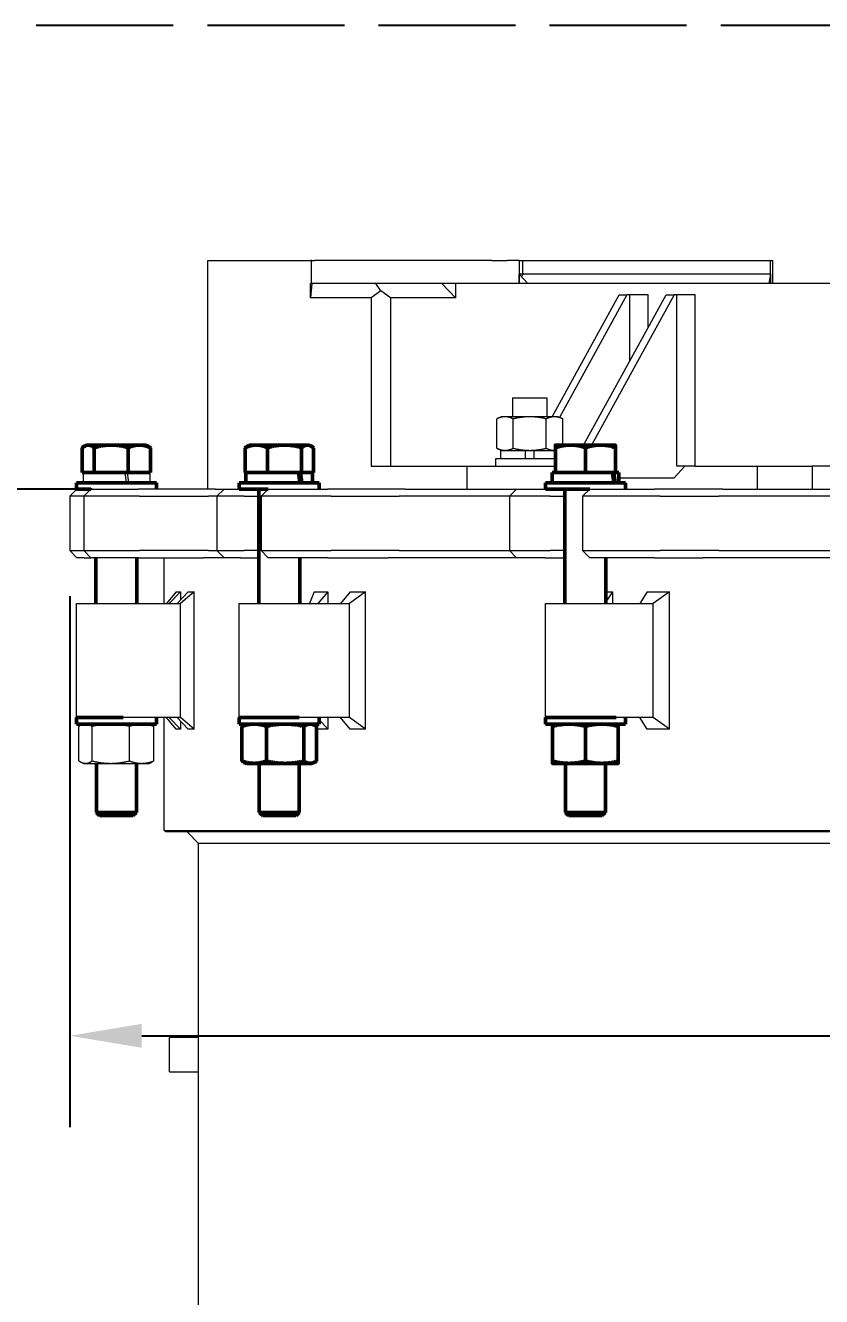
# Model space of a CAD drawing. Header units: inches. Extents: x 20 to 536, y 8 to 344.
# Drawn here: x 81.47 to 98.89, y 117.74 to 145.55 of the extents above; entities that cross this region are included whole.
import ezdxf

# ---------------------------------------------------------------- set-up
doc = ezdxf.new("R2010")
doc.units = ezdxf.units.IN
doc.header["$LTSCALE"] = 16
doc.header["$MEASUREMENT"] = 0
doc.linetypes.add('DASHED_SPACE', pattern=[0.2067, 0.1654, -0.0413])
for name, color, linetype, lineweight in [('Dimension (ANSI)', 7, 'Continuous', 25), ('Sketch Geometry (ANSI)', 7, 'Continuous', 25), ('Visible (ANSI)', 7, 'Continuous', 50)]:
    doc.layers.add(name, color=color, linetype=linetype, lineweight=lineweight)
doc.styles.add('MEMCOR Medium', font='arial.ttf')
doc.styles.add('Standard D-E', font='arial.ttf')
doc.dimstyles.new('Default (ANSI)', dxfattribs={"dimscale": 16, "dimtxt": 0.15, "dimasz": 0.098425, "dimexe": 0.125, "dimexo": 0.0625, "dimgap": 0.031496, "dimtad": 0, "dimtih": 1, "dimtoh": 1, "dimdec": 4, "dimrnd": 1e-08, "dimzin": 3, "dimdsep": 46, "dimlunit": 5, "dimtxsty": 'MEMCOR Medium', "dimcen": 0.09, "dimdle": 0.393701, "dimclrd": 256, "dimclre": 256, "dimclrt": 256, "dimadec": 0, "dimazin": 1, "dimtfac": 0.8, "dimtofl": 0, "dimtmove": 0, "dimatfit": 3, "dimfxl": 1, "dimfrac": 1, "dimtolj": 1, "dimtzin": 4, "dimlwd": -1, "dimlwe": -1, "dimarcsym": 0})
doc.dimstyles.new('in [mm] D-E NeptuneBenson', dxfattribs={"dimscale": 16, "dimtxt": 0.15, "dimasz": 0.098425, "dimexe": 0.125, "dimexo": 0.063, "dimgap": 0.031496, "dimtad": 0, "dimtih": 1, "dimtoh": 1, "dimdec": 4, "dimrnd": 1e-08, "dimzin": 3, "dimdsep": 46, "dimlunit": 5, "dimtxsty": 'Standard D-E', "dimcen": 0.09, "dimdle": 0.393701, "dimclrd": 256, "dimclre": 256, "dimclrt": 256, "dimadec": 1, "dimazin": 1, "dimtfac": 1, "dimtofl": 0, "dimtmove": 0, "dimatfit": 3, "dimfxl": 1, "dimfrac": 1, "dimtolj": 1, "dimtzin": 4, "dimlwd": -1, "dimlwe": -1, "dimarcsym": 0})

# ---------------------------------------------------------------- blocks, each defined once
blk = doc.blocks.new('*D22')
at = {"layer": 'Defpoints', "color": 0, "transparency": 16777216}
for p in [(82.444, 134.062), (143.581, 134.062), (143.581, 123.447)]:
    blk.add_point(p, dxfattribs=at)
at = {"layer": 'Dimension (ANSI)', "transparency": 16777216}
for p, q in [((82.444, 133.062), (82.444, 121.447)), ((143.581, 133.062), (143.581, 121.447)), ((84.019, 123.447), (142.006, 123.447)), ((143.581, 123.447), (147.003, 123.447))]:
    blk.add_line(p, q, dxfattribs=at)
for points in [[(84.019, 123.71), (84.019, 123.185), (82.444, 123.447)], [(142.006, 123.71), (142.006, 123.185), (143.581, 123.447)]]:
    blk.add_solid(points, dxfattribs=at)
at = {"layer": 'Dimension (ANSI)', "transparency": 16777216, "char_height": 2.4, "attachment_point": 5, "style": 'MEMCOR Medium'}
for s, insert in [('\\A1; 61{\\H0.8x;\\S1#8;} in', (156.602, 125.916)), ('\\A1;[1552.9 mm]', (156.602, 121.405))]:
    blk.add_mtext(s, dxfattribs=dict(at, insert=insert))
blk = doc.blocks.new('*D23')
at = {"layer": 'Defpoints', "color": 0, "transparency": 16777216}
for p in [(52.623, 135.407), (83.938, 135.407), (87.509, 47.22)]:
    blk.add_point(p, dxfattribs=at)
at = {"layer": 'Dimension (ANSI)', "transparency": 16777216}
for p, q in [((82.93, 135.407), (50.623, 135.407)), ((52.623, 133.833), (52.623, 111.219)), ((52.623, 48.795), (52.623, 101.183)), ((86.501, 47.22), (50.623, 47.22))]:
    blk.add_line(p, q, dxfattribs=at)
for points in [[(52.36, 133.833), (52.885, 133.833), (52.623, 135.407)], [(52.36, 48.795), (52.885, 48.795), (52.623, 47.22)]]:
    blk.add_solid(points, dxfattribs=at)
at = {"layer": 'Dimension (ANSI)', "transparency": 16777216, "char_height": 2.4, "attachment_point": 5, "style": 'Standard D-E'}
for s, insert in [('\\A1; 88{\\H1x;\\S3#16;} in', (52.623, 109.177)), ('\\A1;[2240.0 mm]', (52.623, 104.159))]:
    blk.add_mtext(s, dxfattribs=dict(at, insert=insert))
blk = doc.blocks.new('*D28')
at = {"layer": 'Defpoints', "color": 0, "transparency": 16777216}
for p in [(34.861, 145.551), (112.638, 145.551), (87.802, 47.22)]:
    blk.add_point(p, dxfattribs=at)
at = {"layer": 'Dimension (ANSI)', "transparency": 16777216}
for p, q in [((34.861, 143.977), (34.861, 101.252)), ((34.861, 48.795), (34.861, 91.26)), ((86.794, 47.22), (32.861, 47.22))]:
    blk.add_line(p, q, dxfattribs=at)
for points in [[(34.598, 143.977), (35.123, 143.977), (34.861, 145.551)], [(34.598, 48.795), (35.123, 48.795), (34.861, 47.22)]]:
    blk.add_solid(points, dxfattribs=at)
at = {"layer": 'Dimension (ANSI)', "transparency": 16777216, "char_height": 2.4, "attachment_point": 5, "style": 'Standard D-E'}
for s, insert in [('\\A1; 98{\\H1x;\\S5#16;} in', (34.861, 99.21)), ('\\A1;[2491.0 mm]', (34.861, 94.214))]:
    blk.add_mtext(s, dxfattribs=dict(at, insert=insert))

msp = doc.modelspace()

# ---------------------------------------------------------------- linework, layer by layer
at = {"layer": 'Sketch Geometry (ANSI)', "linetype": 'DASHED_SPACE', "ltscale": 1.132117}
msp.add_line((148.3565, 145.55149), (24.8, 145.55149), dxfattribs=at)
at = {"layer": 'Visible (ANSI)', "linetype": 'Continuous', "lineweight": 18}
for p, q in [((85.46332, 140.40734), (85.46634, 140.40734)), ((85.46332, 135.40734), (85.46332, 140.40734)), ((85.46634, 140.40734), (85.86545, 140.40734)), ((85.86545, 140.40734), (86.69014, 140.40734)), ((86.69014, 140.40734), (87.72264, 140.40734)), ((87.74243, 140.40734), (87.72264, 140.40734)), ((87.72264, 140.40734), (87.72264, 139.90734)), ((87.74243, 140.40734), (87.80605, 140.40734)), ((91.67442, 140.40734), (87.80605, 140.40734)), ((91.67442, 140.40734), (92.01361, 140.40734)), ((92.27845, 140.40734), (92.01361, 140.40734)), ((92.27845, 140.40734), (92.35751, 140.40734)), ((92.27845, 140.40734), (92.27845, 139.90734)), ((92.35751, 140.40734), (97.7758, 140.40734)), ((92.35751, 140.10734), (92.35751, 140.40734)), ((97.7758, 140.40734), (97.82423, 140.40734)), ((97.7758, 139.90734), (97.7758, 140.40734)), ((97.82869, 140.40734), (97.82423, 140.40734)), ((97.82869, 139.90734), (97.82869, 140.40734)), ((87.73743, 139.90734), (87.70959, 139.59484)), ((87.70959, 139.90734), (87.73743, 139.90734)), ((87.70959, 139.59484), (87.70959, 139.90734)), ((87.74243, 139.90734), (87.73743, 139.90734)), ((87.80605, 139.90734), (87.74243, 139.90734)), ((91.20976, 139.90734), (87.80605, 139.90734)), ((89.24997, 139.74577), (89.14087, 139.90734)), ((90.58562, 139.90734), (90.87906, 139.59484)), ((90.87906, 139.90734), (90.87906, 139.59484)), ((99.32259, 139.90734), (91.20976, 139.90734)), ((92.35751, 140.10734), (92.27845, 140.10734)), ((92.27845, 140.10734), (92.46626, 139.90734)), ((92.27845, 139.90734), (92.27845, 140.10734)), ((92.35751, 140.10734), (92.32999, 140.05246)), ((97.7758, 140.10734), (92.35751, 140.10734)), ((97.7758, 140.10734), (97.74145, 139.90734)), ((97.7758, 140.10734), (97.7758, 139.90734)), ((89.24997, 139.74577), (89.04061, 139.59484)), ((89.45932, 139.59484), (89.24997, 139.74577)), ((92.99422, 136.98934), (94.46143, 139.65734)), ((94.63335, 139.65734), (93.15908, 136.9765)), ((93.68569, 136.37097), (95.49295, 139.65734)), ((95.66487, 139.65734), (93.85761, 136.37097)), ((94.46143, 139.65734), (94.63335, 139.65734)), ((94.69673, 139.65734), (94.63335, 139.65734)), ((95.09763, 139.65734), (94.69673, 139.65734)), ((94.69673, 138.20948), (94.69673, 139.65734)), ((95.09763, 138.93848), (95.09763, 139.65734)), ((95.49295, 139.65734), (95.66487, 139.65734)), ((95.72826, 139.65734), (95.66487, 139.65734)), ((96.12915, 139.65734), (95.72826, 139.65734)), ((95.72826, 135.90734), (95.72826, 139.65734)), ((96.12915, 135.90734), (96.12915, 139.65734)), ((89.04061, 139.59484), (87.70959, 139.59484)), ((89.04061, 139.59484), (89.04061, 135.90734)), ((90.87906, 139.59484), (89.45932, 139.59484)), ((89.45932, 139.59484), (89.45932, 135.90734)), ((92.13154, 137.40734), (92.88154, 137.40734)), ((92.13154, 137.40734), (92.13154, 136.98934)), ((92.88154, 137.40734), (92.88154, 136.98934)), ((91.88154, 136.98934), (91.78485, 136.94426)), ((91.78485, 136.30043), (91.78485, 136.94426)), ((91.96527, 136.98934), (91.88154, 136.98934)), ((92.50654, 136.98934), (91.96527, 136.98934)), ((92.14569, 136.30043), (92.14569, 136.94426)), ((93.0478, 136.98934), (92.50654, 136.98934)), ((92.86738, 136.30043), (92.86738, 136.94426)), ((93.13154, 136.98934), (93.0478, 136.98934)), ((93.13154, 136.98934), (93.22823, 136.94426)), ((93.22823, 136.37097), (93.22823, 136.94426)), ((91.88154, 136.25534), (91.78485, 136.30043)), ((93.06811, 136.06734), (91.75654, 136.06734)), ((91.75654, 136.06734), (91.75654, 135.90734)), ((91.87404, 136.25534), (92.41254, 136.25534)), ((91.87404, 136.06734), (91.87404, 136.25534)), ((92.41254, 136.06734), (92.41254, 136.25534)), ((92.41254, 136.25534), (92.50654, 136.25534)), ((92.50654, 136.25534), (92.60054, 136.25534)), ((92.60054, 136.06734), (92.60054, 136.25534)), ((92.60054, 136.25534), (93.06811, 136.25534)), ((82.73257, 135.76697), (83.64991, 135.76697)), ((82.73257, 135.76697), (82.73257, 135.54797)), ((83.67704, 135.76697), (83.70232, 135.76697)), ((83.70232, 135.76697), (84.19157, 135.76697)), ((84.19157, 135.76697), (84.19157, 135.54797)), ((89.04061, 135.90734), (89.45932, 135.90734)), ((89.45932, 135.90734), (91.14074, 135.90734)), ((91.14074, 135.90734), (91.17123, 135.90734)), ((91.14074, 135.40734), (91.14074, 135.90734)), ((91.17123, 135.90734), (91.68699, 135.90734)), ((91.68699, 135.90734), (92.32843, 135.90734)), ((92.32843, 135.90734), (93.06811, 135.90734)), ((95.66487, 135.65734), (95.89963, 135.90734)), ((96.12915, 135.90734), (95.72826, 135.90734)), ((96.12915, 135.90734), (98.68709, 135.90734)), ((97.49308, 135.40734), (97.49308, 135.90734)), ((100.57822, 135.90734), (98.68709, 135.90734)), ((98.68709, 135.90734), (98.68709, 135.40734)), ((94.45434, 135.65734), (95.66487, 135.65734)), ((82.5991, 135.40734), (82.4441, 135.25234)), ((82.45403, 135.25234), (82.4441, 135.25234)), ((82.4441, 135.25234), (82.4441, 134.06234)), ((82.49427, 135.25234), (82.45403, 135.25234)), ((82.75193, 135.25234), (82.49427, 135.25234)), ((82.90693, 135.40734), (82.75193, 135.25234)), ((82.75687, 135.25234), (82.75193, 135.25234)), ((82.75193, 135.25234), (82.75193, 134.06234)), ((82.81295, 135.25234), (82.75687, 135.25234)), ((83.96504, 135.25234), (82.81295, 135.25234)), ((82.90693, 135.40734), (82.90881, 135.40734)), ((82.90881, 135.40734), (82.96461, 135.40734)), ((82.96461, 135.40734), (83.93813, 135.40734)), ((84.87981, 135.40734), (83.93813, 135.40734)), ((83.96504, 135.25234), (84.90673, 135.25234)), ((85.62639, 135.40734), (84.87981, 135.40734)), ((84.90673, 135.25234), (85.47664, 135.25234)), ((85.66319, 135.25234), (85.47664, 135.25234)), ((85.62639, 135.40734), (85.81819, 135.40734)), ((85.81819, 135.40734), (85.66319, 135.25234)), ((85.78091, 135.25234), (85.66319, 135.25234)), ((85.66319, 135.25234), (85.66319, 134.06234)), ((85.91262, 135.25234), (85.78091, 135.25234)), ((85.81819, 135.40734), (85.91766, 135.40734)), ((86.25713, 135.25234), (85.91262, 135.25234)), ((85.91766, 135.40734), (86.04872, 135.40734)), ((86.04872, 135.40734), (86.15129, 135.40734)), ((86.25713, 135.25234), (86.57879, 135.25234)), ((86.78713, 135.40734), (86.63213, 135.25234)), ((86.66875, 135.25234), (86.63213, 135.25234)), ((86.63213, 135.25234), (86.63213, 134.06234)), ((86.81439, 135.25234), (86.66875, 135.25234)), ((86.78713, 135.40734), (86.80104, 135.40734)), ((86.80104, 135.40734), (86.94596, 135.40734)), ((88.16319, 135.25234), (86.81439, 135.25234)), ((86.94596, 135.40734), (88.08569, 135.40734)), ((88.9138, 135.40734), (88.08569, 135.40734)), ((88.16319, 135.25234), (88.9913, 135.25234)), ((89.7782, 135.40734), (88.9138, 135.40734)), ((88.9913, 135.25234), (89.65115, 135.25234)), ((92.06041, 135.25234), (89.65115, 135.25234)), ((89.7782, 135.40734), (92.21541, 135.40734)), ((92.21541, 135.40734), (92.06041, 135.25234)), ((92.39233, 135.25234), (92.06041, 135.25234)), ((92.06041, 135.25234), (92.06041, 134.06234)), ((92.21541, 135.40734), (92.49588, 135.40734)), ((92.59963, 135.25234), (92.39233, 135.25234)), ((92.49588, 135.40734), (92.70214, 135.40734)), ((92.95648, 135.25234), (92.59963, 135.25234)), ((92.70214, 135.40734), (92.83774, 135.40734)), ((92.85015, 135.40734), (92.83774, 135.40734)), ((92.95648, 135.25234), (93.27734, 135.25234)), ((93.81903, 135.40734), (93.66403, 135.25234)), ((93.75808, 135.25234), (93.66403, 135.25234)), ((93.66403, 135.25234), (93.66403, 134.06234)), ((93.97572, 135.25234), (93.75808, 135.25234)), ((93.81903, 135.40734), (93.85477, 135.40734)), ((93.85477, 135.40734), (94.07132, 135.40734)), ((95.35854, 135.25234), (93.97572, 135.25234)), ((94.07132, 135.40734), (95.2398, 135.40734)), ((95.85444, 135.40734), (95.2398, 135.40734)), ((95.35854, 135.25234), (95.97318, 135.25234)), ((96.73241, 135.40734), (95.85444, 135.40734)), ((95.97318, 135.25234), (96.64338, 135.25234)), ((100.86414, 135.25234), (96.64338, 135.25234)), ((96.73241, 135.40734), (101.01914, 135.40734)), ((82.4441, 134.06234), (82.45403, 134.06234)), ((82.5991, 133.90734), (82.4441, 134.06234)), ((82.45403, 134.06234), (82.49427, 134.06234)), ((82.49427, 134.06234), (82.75193, 134.06234)), ((82.75193, 134.06234), (82.75687, 134.06234)), ((82.90693, 133.90734), (82.75193, 134.06234)), ((82.75687, 134.06234), (82.81295, 134.06234)), ((82.81295, 134.06234), (83.96504, 134.06234)), ((84.90673, 134.06234), (83.96504, 134.06234)), ((85.47664, 134.06234), (84.90673, 134.06234)), ((85.47664, 134.06234), (85.66319, 134.06234)), ((85.66319, 134.06234), (85.78091, 134.06234)), ((85.81819, 133.90734), (85.66319, 134.06234)), ((85.78091, 134.06234), (85.91262, 134.06234)), ((85.91262, 134.06234), (86.25713, 134.06234)), ((86.57879, 134.06234), (86.25713, 134.06234)), ((86.63213, 134.06234), (86.66875, 134.06234)), ((86.78713, 133.90734), (86.63213, 134.06234)), ((86.66875, 134.06234), (86.81439, 134.06234)), ((86.81439, 134.06234), (88.16319, 134.06234)), ((88.9913, 134.06234), (88.16319, 134.06234)), ((89.65115, 134.06234), (88.9913, 134.06234)), ((89.65115, 134.06234), (92.06041, 134.06234)), ((92.06041, 134.06234), (92.39233, 134.06234)), ((92.21541, 133.90734), (92.06041, 134.06234)), ((92.39233, 134.06234), (92.59963, 134.06234)), ((92.59963, 134.06234), (92.95648, 134.06234)), ((93.27734, 134.06234), (92.95648, 134.06234)), ((93.66403, 134.06234), (93.75808, 134.06234)), ((93.81903, 133.90734), (93.66403, 134.06234)), ((93.75808, 134.06234), (93.97572, 134.06234)), ((93.97572, 134.06234), (95.35854, 134.06234)), ((95.97318, 134.06234), (95.35854, 134.06234)), ((96.64338, 134.06234), (95.97318, 134.06234)), ((96.64338, 134.06234), (100.86414, 134.06234)), ((82.60749, 133.90734), (82.5991, 133.90734)), ((82.64753, 133.90734), (82.60749, 133.90734)), ((82.75796, 133.90734), (82.64753, 133.90734)), ((82.75796, 133.90734), (82.90693, 133.90734)), ((82.90881, 133.90734), (82.90693, 133.90734)), ((82.96461, 133.90734), (82.90881, 133.90734)), ((83.93813, 133.90734), (82.96461, 133.90734)), ((83.93813, 133.90734), (84.87981, 133.90734)), ((84.51121, 132.90734), (84.51121, 133.90734)), ((84.87981, 133.90734), (85.36978, 133.90734)), ((85.81819, 133.90734), (85.36978, 133.90734)), ((85.91766, 133.90734), (85.81819, 133.90734)), ((86.04872, 133.90734), (85.91766, 133.90734)), ((86.17963, 133.90734), (86.04872, 133.90734)), ((86.17963, 133.90734), (86.57879, 133.90734)), ((86.80104, 133.90734), (86.78713, 133.90734)), ((86.94596, 133.90734), (86.80104, 133.90734)), ((88.08569, 133.90734), (86.94596, 133.90734)), ((88.08569, 133.90734), (88.9138, 133.90734)), ((88.9138, 133.90734), (89.41146, 133.90734)), ((92.21541, 133.90734), (89.41146, 133.90734)), ((92.49588, 133.90734), (92.21541, 133.90734)), ((92.70214, 133.90734), (92.49588, 133.90734)), ((92.83774, 133.90734), (92.70214, 133.90734)), ((92.83774, 133.90734), (93.27734, 133.90734)), ((93.85477, 133.90734), (93.81903, 133.90734)), ((94.07132, 133.90734), (93.85477, 133.90734)), ((95.2398, 133.90734), (94.07132, 133.90734)), ((95.2398, 133.90734), (95.85444, 133.90734)), ((95.85444, 133.90734), (96.29977, 133.90734)), ((101.01914, 133.90734), (96.29977, 133.90734)), ((84.77074, 133.15724), (84.55925, 132.90734)), ((84.86238, 133.15724), (84.61554, 132.90734)), ((84.77074, 133.15724), (84.86238, 133.15724)), ((85.03452, 133.15724), (84.78918, 132.90734)), ((84.86238, 133.15724), (84.86238, 132.9819)), ((85.16141, 133.15724), (84.86313, 132.90734)), ((85.03452, 133.15724), (85.16141, 133.15724)), ((85.16141, 130.15744), (85.16141, 133.15724)), ((87.78644, 133.15724), (87.68725, 132.90734)), ((87.78644, 133.15724), (88.08557, 133.15724)), ((88.08557, 133.15724), (87.86698, 132.90734)), ((88.08557, 133.15724), (88.08557, 132.90734)), ((88.58122, 133.15724), (88.36698, 132.90734)), ((88.91134, 133.15724), (88.56225, 132.90734)), ((88.58122, 133.15724), (88.91134, 133.15724)), ((88.91134, 130.15744), (88.91134, 133.15724)), ((94.31531, 133.15724), (94.17234, 132.93932)), ((94.17234, 133.15724), (94.31531, 133.15724)), ((94.31531, 133.15724), (94.31531, 132.90734)), ((95.0747, 133.15724), (94.9174, 132.90734)), ((95.0747, 133.15724), (95.56823, 133.15724)), ((95.56823, 133.15724), (95.21044, 132.90734)), ((95.56823, 130.15744), (95.56823, 133.15724)), ((82.58707, 132.90734), (83.61401, 132.90734)), ((82.58707, 130.40734), (82.58707, 132.90734)), ((83.61401, 132.90734), (84.86313, 132.90734)), ((84.86313, 130.40734), (84.86313, 132.90734)), ((86.15129, 132.90734), (87.46379, 132.90734)), ((86.15129, 130.40734), (86.15129, 132.90734)), ((87.46379, 132.90734), (88.56225, 132.90734)), ((88.56225, 130.40734), (88.56225, 132.90734)), ((92.84984, 132.90734), (94.39513, 132.90734)), ((92.84984, 130.40734), (92.84984, 132.90734)), ((94.39513, 132.90734), (95.21044, 132.90734)), ((95.21044, 130.40734), (95.21044, 132.90734)), ((83.61401, 130.40734), (82.58707, 130.40734)), ((82.64418, 129.45958), (82.64418, 130.21485)), ((82.74307, 130.26672), (82.69638, 130.24495)), ((82.92964, 129.45958), (82.92964, 130.21485)), ((84.86313, 130.40734), (83.61401, 130.40734)), ((83.74754, 129.45958), (83.74754, 130.21485)), ((84.18107, 130.26672), (84.22776, 130.24495)), ((84.27996, 129.45958), (84.27996, 130.21485)), ((84.51121, 127.93859), (84.51121, 130.40734)), ((84.77074, 130.15744), (84.55925, 130.40734)), ((84.86238, 130.15744), (84.61554, 130.40734)), ((84.86238, 130.15744), (84.77074, 130.15744)), ((85.03452, 130.15744), (84.78918, 130.40734)), ((84.86238, 130.33278), (84.86238, 130.15744)), ((85.16141, 130.15744), (84.86313, 130.40734)), ((85.16141, 130.15744), (85.03452, 130.15744)), ((87.46379, 130.40734), (86.15129, 130.40734)), ((88.56225, 130.40734), (87.46379, 130.40734)), ((88.08557, 130.15744), (87.84363, 130.15744)), ((88.08557, 130.15744), (87.90129, 130.36812)), ((88.08557, 130.40734), (88.08557, 130.15744)), ((88.58122, 130.15744), (88.36698, 130.40734)), ((88.91134, 130.15744), (88.56225, 130.40734)), ((88.91134, 130.15744), (88.58122, 130.15744)), ((94.39513, 130.40734), (92.84984, 130.40734)), ((95.21044, 130.40734), (94.39513, 130.40734)), ((95.0747, 130.15744), (94.9174, 130.40734)), ((95.56823, 130.15744), (95.0747, 130.15744)), ((95.56823, 130.15744), (95.21044, 130.40734)), ((82.74307, 129.40772), (82.69638, 129.42949)), ((82.74307, 129.40772), (82.78691, 129.40772)), ((82.78691, 129.40772), (83.33859, 129.40772)), ((83.33859, 129.40772), (84.01375, 129.40772)), ((84.01375, 129.40772), (84.18107, 129.40772)), ((84.18107, 129.40772), (84.22776, 129.42949)), ((84.51121, 127.93859), (141.51387, 127.93859)), ((84.54246, 127.90734), (84.51121, 127.93859)), ((141.48261, 127.90734), (84.54246, 127.90734)), ((85.26051, 127.65734), (85.01051, 127.90734)), ((85.26051, 115.65734), (85.26051, 127.65734)), ((140.76196, 127.65734), (85.26051, 127.65734)), ((85.26051, 123.40734), (84.62397, 123.40734)), ((84.62397, 122.65734), (84.62397, 123.40734)), ((84.62397, 122.65734), (85.26051, 122.65734))]:
    msp.add_line(p, q, dxfattribs=at)
at = {"layer": 'Visible (ANSI)'}
for p, q in [((82.71584, 135.76697), (82.71584, 136.31238)), ((82.80607, 136.37097), (82.76348, 136.34638)), ((82.84607, 136.37097), (82.80607, 136.37097)), ((83.34941, 136.37097), (82.84607, 136.37097)), ((82.9763, 135.76697), (82.9763, 136.31238)), ((83.96541, 136.37097), (83.34941, 136.37097)), ((83.72253, 135.76697), (83.72253, 136.31238)), ((84.11807, 136.37097), (83.96541, 136.37097)), ((84.11807, 136.37097), (84.16067, 136.34638)), ((84.2083, 135.76697), (84.2083, 136.31238)), ((86.28057, 135.76697), (86.28057, 136.31238)), ((86.37029, 136.37097), (86.32868, 136.34695)), ((86.52459, 136.37097), (86.37029, 136.37097)), ((87.14146, 136.37097), (86.52459, 136.37097)), ((86.7686, 135.76697), (86.7686, 136.31238)), ((87.64317, 136.37097), (87.14146, 136.37097)), ((87.51432, 135.76697), (87.51432, 136.31238)), ((87.68229, 136.37097), (87.64317, 136.37097)), ((87.68229, 136.37097), (87.7239, 136.34695)), ((87.77201, 135.76697), (87.77201, 136.31238)), ((93.06811, 135.76697), (93.06811, 136.31238)), ((93.06884, 136.37097), (93.06884, 136.37097)), ((93.39794, 136.37097), (93.06884, 136.37097)), ((93.06884, 136.37097), (93.06884, 136.37097)), ((93.06958, 135.76697), (93.06958, 136.31238)), ((94.05394, 136.37097), (93.39794, 136.37097)), ((93.72631, 135.76697), (93.72631, 136.31238)), ((94.38084, 136.37097), (94.05394, 136.37097)), ((94.38084, 136.37097), (94.38084, 136.37097)), ((94.38157, 135.76697), (94.38157, 136.31238)), ((82.84607, 135.76697), (82.71584, 135.76697)), ((82.80607, 135.76697), (82.80607, 135.76697)), ((82.9763, 135.76697), (82.84607, 135.76697)), ((83.34941, 135.76697), (82.9763, 135.76697)), ((83.72253, 135.76697), (83.34941, 135.76697)), ((83.64991, 135.76697), (83.67704, 135.76697)), ((83.96541, 135.76697), (83.72253, 135.76697)), ((84.2083, 135.76697), (83.96541, 135.76697)), ((84.11807, 135.76697), (84.11807, 135.76697)), ((86.52459, 135.76697), (86.28057, 135.76697)), ((86.29679, 135.76697), (87.44389, 135.76697)), ((86.29679, 135.76697), (86.29679, 135.54797)), ((86.37029, 135.76697), (86.37029, 135.76697)), ((86.7686, 135.76697), (86.52459, 135.76697)), ((87.14146, 135.76697), (86.7686, 135.76697)), ((87.51432, 135.76697), (87.14146, 135.76697)), ((87.44389, 135.76697), (87.48764, 135.76697)), ((87.48764, 135.76697), (87.75579, 135.76697)), ((87.64317, 135.76697), (87.51432, 135.76697)), ((87.77201, 135.76697), (87.64317, 135.76697)), ((87.68229, 135.76697), (87.68229, 135.76697)), ((87.75579, 135.76697), (87.75579, 135.54797)), ((92.99534, 135.76697), (94.32183, 135.76697)), ((92.99534, 135.76697), (92.99534, 135.54797)), ((93.06884, 135.76697), (93.06811, 135.76697)), ((93.06958, 135.76697), (93.06884, 135.76697)), ((93.06884, 135.76697), (93.06884, 135.76697)), ((93.39794, 135.76697), (93.06958, 135.76697)), ((93.72631, 135.76697), (93.39794, 135.76697)), ((94.05394, 135.76697), (93.72631, 135.76697)), ((94.38157, 135.76697), (94.05394, 135.76697)), ((94.32183, 135.76697), (94.35164, 135.76697)), ((94.35164, 135.76697), (94.45434, 135.76697)), ((94.38084, 135.76697), (94.38084, 135.76697)), ((94.45434, 135.76697), (94.45434, 135.54797)), ((84.33707, 135.54797), (82.58707, 135.54797)), ((82.58707, 135.40734), (82.58707, 135.54797)), ((84.33707, 135.40734), (84.33707, 135.54797)), ((87.90129, 135.54797), (86.15129, 135.54797)), ((86.15129, 135.40734), (86.15129, 135.54797)), ((87.90129, 135.40734), (87.90129, 135.54797)), ((94.59984, 135.54797), (92.84984, 135.54797)), ((92.84984, 135.40734), (92.84984, 135.54797)), ((94.59984, 135.40734), (94.59984, 135.54797)), ((82.58707, 135.40734), (82.90693, 135.40734)), ((86.15129, 135.40734), (86.78713, 135.40734)), ((86.57879, 135.40734), (86.57879, 132.90734)), ((92.85015, 135.40734), (93.81903, 135.40734)), ((93.27734, 135.40734), (93.27734, 132.90734)), ((83.01457, 133.90734), (83.01457, 132.90734)), ((83.90957, 133.90734), (83.90957, 132.90734)), ((87.47379, 133.90734), (87.47379, 132.90734)), ((94.17234, 133.90734), (94.17234, 132.90734)), ((83.61401, 130.40734), (82.58707, 130.40734)), ((82.58707, 130.26672), (82.58707, 130.40734)), ((82.58707, 130.26672), (84.33707, 130.26672)), ((84.33707, 130.26672), (84.33707, 130.40734)), ((87.46379, 130.40734), (86.15129, 130.40734)), ((86.15129, 130.26672), (86.15129, 130.40734)), ((86.15129, 130.26672), (87.90129, 130.26672)), ((86.20896, 129.45958), (86.20896, 130.21485)), ((86.30729, 130.26672), (86.26169, 130.24545)), ((86.74385, 129.45958), (86.74385, 130.21485)), ((87.56119, 129.45958), (87.56119, 130.21485)), ((87.74529, 130.26672), (87.7909, 130.24545)), ((87.84363, 129.45958), (87.84363, 130.21485)), ((87.90129, 130.26672), (87.90129, 130.40734)), ((94.39513, 130.40734), (92.84984, 130.40734)), ((92.84984, 130.26672), (92.84984, 130.40734)), ((92.84984, 130.26672), (94.59984, 130.26672)), ((93.00504, 129.45958), (93.00504, 130.21485)), ((93.00584, 130.26672), (93.00584, 130.26672)), ((93.00665, 129.45958), (93.00665, 130.21485)), ((93.72645, 129.45958), (93.72645, 130.21485)), ((94.44384, 130.26672), (94.44384, 130.26672)), ((94.44464, 129.45958), (94.44464, 130.21485)), ((94.59984, 130.26672), (94.59984, 130.40734)), ((83.02457, 129.40772), (83.02457, 128.33308)), ((83.89957, 129.40772), (83.89957, 128.33308)), ((86.30729, 129.40772), (86.26169, 129.42898)), ((86.30729, 129.40772), (86.4764, 129.40772)), ((86.4764, 129.40772), (87.15252, 129.40772)), ((86.58879, 129.40772), (86.58879, 128.33308)), ((87.15252, 129.40772), (87.70241, 129.40772)), ((87.46379, 129.40772), (87.46379, 128.33308)), ((87.70241, 129.40772), (87.74529, 129.40772)), ((87.74529, 129.40772), (87.7909, 129.42898)), ((93.00584, 129.40772), (93.00584, 129.40772)), ((93.00584, 129.40772), (93.36655, 129.40772)), ((93.00584, 129.40772), (93.00584, 129.40772)), ((93.28734, 129.40772), (93.28734, 128.33308)), ((93.36655, 129.40772), (94.08555, 129.40772)), ((94.08555, 129.40772), (94.44384, 129.40772)), ((94.16234, 129.40772), (94.16234, 128.33308)), ((94.44384, 129.40772), (94.44384, 129.40772)), ((83.02457, 128.33308), (83.89957, 128.33308)), ((83.09273, 128.26697), (83.02457, 128.33308)), ((83.83141, 128.26697), (83.09273, 128.26697)), ((83.83141, 128.26697), (83.89957, 128.33308)), ((86.58879, 128.33308), (87.46379, 128.33308)), ((86.65695, 128.26697), (86.58879, 128.33308)), ((87.39563, 128.26697), (86.65695, 128.26697)), ((87.39563, 128.26697), (87.46379, 128.33308)), ((93.28734, 128.33308), (94.16234, 128.33308)), ((93.3555, 128.26697), (93.28734, 128.33308)), ((94.09418, 128.26697), (93.3555, 128.26697)), ((94.09418, 128.26697), (94.16234, 128.33308))]:
    msp.add_line(p, q, dxfattribs=at)
at = {"layer": 'Visible (ANSI)', "linetype": 'Continuous', "lineweight": 18}
for centre, start_param, end_param in [((83.46207, 135.39272), 1.59852624, 1.65157561), ((83.46207, 135.70322), 1.52345721, 1.57640099)]:
    msp.add_ellipse(centre, major_axis=(0.68745, -4.137), ratio=0.05900518, start_param=start_param, end_param=end_param, dxfattribs=at)
at = {"layer": 'Visible (ANSI)'}
for centre, major_axis, ratio, start_param, end_param in [((87.02629, 135.39272), (0.56501, -4.13672), 0.11154796, 1.59309624, 1.6461456), ((87.02629, 135.70322), (0.56501, -4.13672), 0.11154796, 1.51802721, 1.57097098), ((93.72484, 135.39272), (0.37212, -4.13682), 0.15167553, 1.59468803, 1.6477374), ((93.72484, 135.70322), (0.37212, -4.13682), 0.15167553, 1.519619, 1.57256278)]:
    msp.add_ellipse(centre, major_axis=major_axis, ratio=ratio, start_param=start_param, end_param=end_param, dxfattribs=at)
at = {"layer": 'Visible (ANSI)', "linetype": 'Continuous', "lineweight": 18}
for points, weights in [([(91.96527, 136.98934), (91.88154, 136.98934), (91.78485, 136.94426)], [1, 1.0379548493, 1]), ([(92.14569, 136.94426), (92.04901, 136.98934), (91.96527, 136.98934)], [1, 1.0379548493, 1]), ([(92.50654, 136.98934), (92.33907, 136.98934), (92.14569, 136.94426)], [1, 1.0379548493, 1]), ([(92.86738, 136.94426), (92.67401, 136.98934), (92.50654, 136.98934)], [1, 1.0379548493, 1]), ([(93.0478, 136.98934), (92.96407, 136.98934), (92.86738, 136.94426)], [1, 1.0379548493, 1]), ([(93.22823, 136.94426), (93.13154, 136.98934), (93.0478, 136.98934)], [1, 1.0379548493, 1]), ([(91.78485, 136.30043), (91.88154, 136.25534), (91.96527, 136.25534)], [1, 1.0379548493, 1]), ([(91.96527, 136.25534), (92.04901, 136.25534), (92.14569, 136.30043)], [1, 1.0379548493, 1]), ([(92.14569, 136.30043), (92.33907, 136.25534), (92.50654, 136.25534)], [1, 1.0379548493, 1]), ([(92.50654, 136.25534), (92.67401, 136.25534), (92.86738, 136.30043)], [1, 1.0379548493, 1]), ([(92.86738, 136.30043), (92.96407, 136.25534), (93.0478, 136.25534)], [1, 1.0379548493, 1]), ([(93.0478, 136.25534), (93.05794, 136.25534), (93.06811, 136.25596)], [1, 1.00444827709, 1.00785388535]), ([(82.78691, 130.26672), (82.72067, 130.26672), (82.64418, 130.21485)], [1, 1.0379548493, 1]), ([(82.92964, 130.21485), (82.85315, 130.26672), (82.78691, 130.26672)], [1, 1.0379548493, 1]), ([(83.33859, 130.26672), (83.1488, 130.26672), (82.92964, 130.21485)], [1, 1.0379548493, 1]), ([(83.74754, 130.21485), (83.52838, 130.26672), (83.33859, 130.26672)], [1, 1.0379548493, 1]), ([(84.01375, 130.26672), (83.8902, 130.26672), (83.74754, 130.21485)], [1, 1.0379548493, 1]), ([(84.27996, 130.21485), (84.1373, 130.26672), (84.01375, 130.26672)], [1, 1.0379548493, 1]), ([(84.22776, 130.24495), (84.2528, 130.23327), (84.27996, 130.21485)], [1.01719100565, 1.01315491386, 1]), ([(82.64418, 129.45958), (82.72067, 129.40772), (82.78691, 129.40772)], [1, 1.0379548493, 1]), ([(82.78691, 129.40772), (82.85315, 129.40772), (82.92964, 129.45958)], [1, 1.0379548493, 1]), ([(82.92964, 129.45958), (83.1488, 129.40772), (83.33859, 129.40772)], [1, 1.0379548493, 1]), ([(83.33859, 129.40772), (83.52838, 129.40772), (83.74754, 129.45958)], [1, 1.0379548493, 1]), ([(83.74754, 129.45958), (83.8902, 129.40772), (84.01375, 129.40772)], [1, 1.0379548493, 1]), ([(84.01375, 129.40772), (84.1373, 129.40772), (84.27996, 129.45958)], [1, 1.0379548493, 1]), ([(84.27996, 129.45958), (84.2528, 129.44117), (84.22776, 129.42949)], [1, 1.01315491386, 1.01719100565])]:
    msp.add_rational_spline(points, weights, degree=2, dxfattribs=at)
at = {"layer": 'Visible (ANSI)'}
for points, weights in [([(82.84607, 136.37097), (82.78563, 136.37097), (82.71584, 136.31238)], [1, 1.0379548493, 1]), ([(82.9763, 136.31238), (82.90651, 136.37097), (82.84607, 136.37097)], [1, 1.0379548493, 1]), ([(83.34941, 136.37097), (83.17625, 136.37097), (82.9763, 136.31238)], [1, 1.0379548493, 1]), ([(83.72253, 136.31238), (83.52257, 136.37097), (83.34941, 136.37097)], [1, 1.0379548493, 1]), ([(83.96541, 136.37097), (83.85269, 136.37097), (83.72253, 136.31238)], [1, 1.0379548493, 1]), ([(84.2083, 136.31238), (84.07814, 136.37097), (83.96541, 136.37097)], [1, 1.0379548493, 1]), ([(84.16067, 136.34638), (84.18352, 136.33318), (84.2083, 136.31238)], [1.01719100565, 1.01315491386, 1]), ([(86.52459, 136.37097), (86.41134, 136.37097), (86.28057, 136.31238)], [1, 1.0379548493, 1]), ([(86.28057, 136.31238), (86.30562, 136.33363), (86.32868, 136.34695)], [1, 1.01344146313, 1.01736251269]), ([(86.7686, 136.31238), (86.63783, 136.37097), (86.52459, 136.37097)], [1, 1.0379548493, 1]), ([(87.14146, 136.37097), (86.96841, 136.37097), (86.7686, 136.31238)], [1, 1.0379548493, 1]), ([(87.51432, 136.31238), (87.3145, 136.37097), (87.14146, 136.37097)], [1, 1.0379548493, 1]), ([(87.64317, 136.37097), (87.58337, 136.37097), (87.51432, 136.31238)], [1, 1.0379548493, 1]), ([(87.77201, 136.31238), (87.70296, 136.37097), (87.64317, 136.37097)], [1, 1.0379548493, 1]), ([(93.06884, 136.37097), (93.0685, 136.37097), (93.06811, 136.31238)], [1, 1.0379548493, 1]), ([(93.06958, 136.31238), (93.06918, 136.37097), (93.06884, 136.37097)], [1, 1.0379548493, 1]), ([(93.39794, 136.37097), (93.24555, 136.37097), (93.06958, 136.31238)], [1, 1.0379548493, 1]), ([(93.72631, 136.31238), (93.55034, 136.37097), (93.39794, 136.37097)], [1, 1.0379548493, 1]), ([(94.05394, 136.37097), (93.90189, 136.37097), (93.72631, 136.31238)], [1, 1.0379548493, 1]), ([(94.38157, 136.31238), (94.206, 136.37097), (94.05394, 136.37097)], [1, 1.0379548493, 1]), ([(94.38084, 136.37097), (94.38118, 136.37077), (94.38157, 136.31238)], [1.00026380666, 1.03782248436, 1]), ([(86.4764, 130.26672), (86.35228, 130.26672), (86.20896, 130.21485)], [1, 1.0379548493, 1]), ([(86.20896, 130.21485), (86.23641, 130.23366), (86.26169, 130.24545)], [1, 1.01344146313, 1.01736251269]), ([(86.74385, 130.21485), (86.60053, 130.26672), (86.4764, 130.26672)], [1, 1.0379548493, 1]), ([(87.15252, 130.26672), (86.96286, 130.26672), (86.74385, 130.21485)], [1, 1.0379548493, 1]), ([(87.56119, 130.21485), (87.34218, 130.26672), (87.15252, 130.26672)], [1, 1.0379548493, 1]), ([(87.70241, 130.26672), (87.63687, 130.26672), (87.56119, 130.21485)], [1, 1.0379548493, 1]), ([(87.84363, 130.21485), (87.76795, 130.26672), (87.70241, 130.26672)], [1, 1.0379548493, 1]), ([(93.00584, 130.26672), (93.00547, 130.26672), (93.00504, 130.21485)], [1, 1.0379548493, 1]), ([(93.00665, 130.21485), (93.00621, 130.26672), (93.00584, 130.26672)], [1, 1.0379548493, 1]), ([(93.36655, 130.26672), (93.19952, 130.26672), (93.00665, 130.21485)], [1, 1.0379548493, 1]), ([(93.72645, 130.21485), (93.53358, 130.26672), (93.36655, 130.26672)], [1, 1.0379548493, 1]), ([(94.08555, 130.26672), (93.91889, 130.26672), (93.72645, 130.21485)], [1, 1.0379548493, 1]), ([(94.44464, 130.21485), (94.2522, 130.26672), (94.08555, 130.26672)], [1, 1.0379548493, 1]), ([(94.44384, 130.26672), (94.44421, 130.26654), (94.44464, 130.21485)], [1.00026380666, 1.03782248436, 1]), ([(86.20896, 129.45958), (86.35228, 129.40772), (86.4764, 129.40772)], [1, 1.0379548493, 1]), ([(86.26169, 129.42898), (86.23641, 129.44077), (86.20896, 129.45958)], [1.01736251269, 1.01344146313, 1]), ([(86.4764, 129.40772), (86.60053, 129.40772), (86.74385, 129.45958)], [1, 1.0379548493, 1]), ([(86.74385, 129.45958), (86.96286, 129.40772), (87.15252, 129.40772)], [1, 1.0379548493, 1]), ([(87.15252, 129.40772), (87.34218, 129.40772), (87.56119, 129.45958)], [1, 1.0379548493, 1]), ([(87.56119, 129.45958), (87.63687, 129.40772), (87.70241, 129.40772)], [1, 1.0379548493, 1]), ([(87.70241, 129.40772), (87.76795, 129.40772), (87.84363, 129.45958)], [1, 1.0379548493, 1]), ([(93.00504, 129.45958), (93.00547, 129.40772), (93.00584, 129.40772)], [1, 1.0379548493, 1]), ([(93.00584, 129.40772), (93.00621, 129.40772), (93.00665, 129.45958)], [1, 1.0379548493, 1]), ([(93.00665, 129.45958), (93.19952, 129.40772), (93.36655, 129.40772)], [1, 1.0379548493, 1]), ([(93.36655, 129.40772), (93.53358, 129.40772), (93.72645, 129.45958)], [1, 1.0379548493, 1]), ([(93.72645, 129.45958), (93.91889, 129.40772), (94.08555, 129.40772)], [1, 1.0379548493, 1]), ([(94.08555, 129.40772), (94.2522, 129.40772), (94.44464, 129.45958)], [1, 1.0379548493, 1]), ([(94.44464, 129.45958), (94.44421, 129.40789), (94.44384, 129.40772)], [1, 1.03782248436, 1.00026380666])]:
    msp.add_rational_spline(points, weights, degree=2, dxfattribs=at)

# ---------------------------------------------------------------- dimensions: what is measured, and where the dimension line sits
at = {"layer": 'Dimension (ANSI)'}
for base, p1, p2, angle, text, dimstyle, override, picture, middle in [((34.860741, 145.551486), (87.801881, 47.219842), (112.637537, 145.551486), 90, ' <> in\\X[2491.0 mm]', 'in [mm] D-E NeptuneBenson', {"dimgap": 0.031496, "dimdec": 4, "dimpost": '', "dimse2": 1, "dimtol": 0, "dimlim": 0, "dimtp": 0, "dimtm": 0, "dimtdec": 2, "dimatfit": 1}, '*D28', (34.860741, 96.256092)), ((52.62278, 135.40734), (87.50899, 47.21984), (83.93813, 135.40734), 90, ' <> in\\X[2240.0 mm]', 'in [mm] D-E NeptuneBenson', {"dimgap": 0.031496, "dimdec": 4, "dimpost": '', "dimtol": 0, "dimlim": 0, "dimtp": 0, "dimtm": 0, "dimtdec": 2, "dimatfit": 1}, '*D23', (52.62278, 106.20097)), ((143.58098, 123.44739), (82.4441, 134.06234), (143.58098, 134.06234), 180, ' <> in\\X[1552.9 mm]', 'Default (ANSI)', {"dimgap": 0.031496, "dimtih": 0, "dimtoh": 0, "dimdec": 4, "dimpost": '', "dimtol": 0, "dimlim": 0, "dimtp": 0, "dimtm": 0, "dimtdec": 2, "dimatfit": 2}, '*D22', (156.60179, 123.44739))]:
    dim = msp.add_linear_dim(base=base, p1=p1, p2=p2, angle=angle, text=text, dimstyle=dimstyle, override=override, dxfattribs=at)
    dim.commit()
    dim.dimension.update_dxf_attribs({"geometry": picture, "text_midpoint": middle, "dimtype": 160})

doc.saveas('drawing.dxf')
